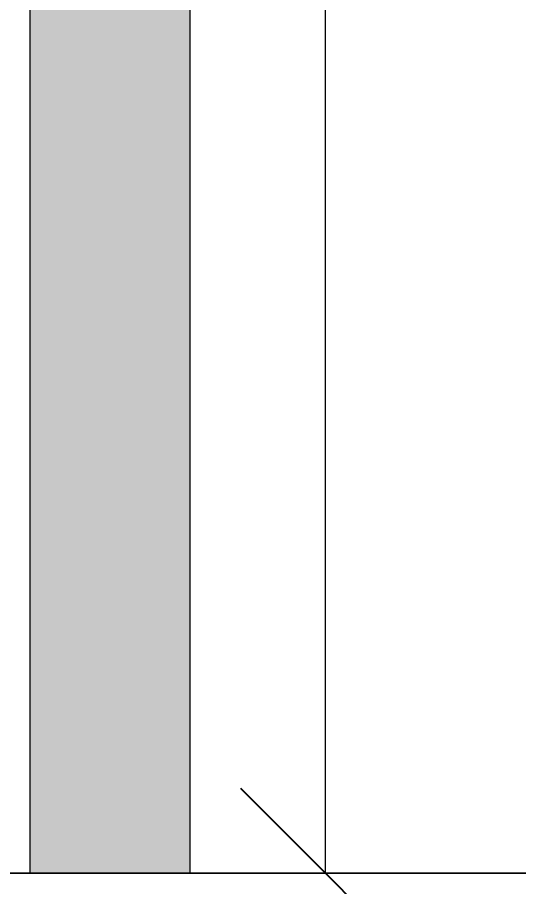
# Model space of a CAD drawing. Header units: metres. Extents: x 147 to 427, y -16 to 162.
# Drawn here: x 389.016 to 389.486, y -0.013 to 0.803 of the extents above; entities that cross this region are included whole.
import ezdxf

# ---------------------------------------------------------------- set-up
doc = ezdxf.new("R2010")
doc.units = ezdxf.units.M
for name, color, linetype, lineweight in [('A-ANNO-DIMS', 7, 'Continuous', 5), ('A-ANNO-DIMS-50', 7, 'Continuous', 5), ('A-WALL', 7, 'Continuous', 9), ('G-ANNO-DIMS', 7, 'Continuous', 5)]:
    doc.layers.add(name, color=color, linetype=linetype, lineweight=lineweight)
doc.styles.add('Century Gothic_1', font='GOTHIC.TTF', dxfattribs={"height": 0.075})
doc.dimstyles.new('Setores_1_5', dxfattribs={"dimscale": 0.3048, "dimtxt": 0.078313, "dimasz": 0.520833, "dimexe": 0.393701, "dimexo": 0.246063, "dimgap": 0.287073, "dimtad": 1, "dimrnd": 0.01, "dimzin": 0, "dimdsep": 46, "dimtxsty": 'Century Gothic_1', "dimblk1": 'OBLIQUE', "dimblk2": 'OBLIQUE', "dimsah": 1, "dimcen": 0.09, "dimazin": 0, "dimtfac": 1, "dimtdec": 4, "dimtix": 1, "dimtmove": 0, "dimatfit": 3, "dimfxl": 1, "dimtvp": 1, "dimtolj": 1, "dimtzin": 0, "dimarcsym": 2})

# ---------------------------------------------------------------- blocks, each defined once
blk = doc.blocks.new('DIMBLOCK137-HH')
at = {"layer": 'A-ANNO-DIMS-50'}
for p, q in [((389.57758, -0.33495), (389.57758, 0.17199)), ((389.17758, -0.33495), (389.17758, -0.075)), ((389.17758, -0.33495), (389.57758, -0.33495)), ((389.17758, -0.33495), (389.17758, -0.45495)), ((389.57758, -0.33495), (389.57758, -0.45495))]:
    blk.add_line(p, q, dxfattribs=at)
at = {"layer": 'A-ANNO-DIMS-50', "lineweight": 25}
for p, q in [((389.17758, -0.33495), (389.25695, -0.25557)), ((389.57758, -0.33495), (389.65695, -0.25557)), ((389.17758, -0.33495), (389.0982, -0.41432)), ((389.57758, -0.33495), (389.4982, -0.41432))]:
    blk.add_line(p, q, dxfattribs=at)
at = {"layer": 'A-ANNO-DIMS-50', "color": 0, "insert": (389.21225, -0.15132), "char_height": 0.075, "width": 0.3967839, "attachment_point": 1, "line_spacing_factor": 0.984502, "style": 'Century Gothic_1'}
blk.add_mtext('0,40 m', dxfattribs=at)
blk = doc.blocks.new('_Oblique')
at = {"color": 0, "linetype": 'ByBlock', "lineweight": -2}
blk.add_line((-0.5, -0.5), (0.5, 0.5), dxfattribs=at)
blk = doc.blocks.new('DIMBLOCK147-HH')
at = {"layer": 'A-ANNO-DIMS-50', "lineweight": 25}
for p, q in [((389.30488, 2.1), (389.2255, 2.17937)), ((389.30488, 2.1), (389.38425, 2.02062)), ((389.30488, 0), (389.2255, 0.07938)), ((389.30488, 0), (389.38425, -0.07938))]:
    blk.add_line(p, q, dxfattribs=at)
at = {"layer": 'A-ANNO-DIMS-50'}
for p, q in [((389.30488, 2.1), (389.18488, 2.1)), ((389.30488, 0), (389.30488, 2.1)), ((389.30488, 2.1), (389.50258, 2.1)), ((389.30488, 0), (389.26763, 0)), ((389.30488, 0), (389.42488, 0))]:
    blk.add_line(p, q, dxfattribs=at)
at = {"layer": 'A-ANNO-DIMS-50', "color": 0, "insert": (389.12125, 0.88467), "char_height": 0.075, "width": 0.3967839, "attachment_point": 1, "rotation": 90, "line_spacing_factor": 0.984502, "style": 'Century Gothic_1'}
blk.add_mtext('2,10 m', dxfattribs=at)

msp = doc.modelspace()

# ---------------------------------------------------------------- hatches: boundary and pattern name
at = {"layer": 'A-WALL', "true_color": 0x7f7f7f}
msp.add_hatch(color=8, dxfattribs=at).paths.add_polyline_path([(389.17758, 0), (389.17758, 2.7), (389.02758, 2.7), (389.02758, 0)])

# ---------------------------------------------------------------- linework, layer by layer
at = {"layer": 'A-WALL', "color": 253, "true_color": 0xaaaaaa}
for p, q in [((389.02758, 0), (389.02758, 3)), ((389.17758, 3), (389.17758, 0)), ((386.27758, 0), (398.97758, 0))]:
    msp.add_line(p, q, dxfattribs=at)
at = {"layer": 'G-ANNO-DIMS'}
msp.add_line((398.97758, 0), (385.5317, 0), dxfattribs=at)

# ---------------------------------------------------------------- dimensions: what is measured, and where the dimension line sits
at = {"layer": 'A-ANNO-DIMS'}
dim = msp.add_linear_dim(base=(389.30488, 2.1), p1=(389.19263, 0), p2=(389.57758, 2.1), angle=90, dimstyle='Setores_1_5', override={"dimpost": '<>', "dimfxl": 2.134991}, dxfattribs=at)
dim.commit()
dim.dimension.update_dxf_attribs({"geometry": 'DIMBLOCK147-HH', "text_midpoint": (389.17799, 1.05)})
dim = msp.add_linear_dim(base=(389.57758, -0.33495), p1=(389.17758, 0), p2=(389.57758, 0.24699), dimstyle='Setores_1_5', override={"dimpost": '<>', "dimfxl": 0.470111}, dxfattribs=at)
dim.commit()
dim.dimension.update_dxf_attribs({"geometry": 'DIMBLOCK137-HH', "text_midpoint": (389.37758, -0.20806)})

doc.saveas('drawing.dxf')
